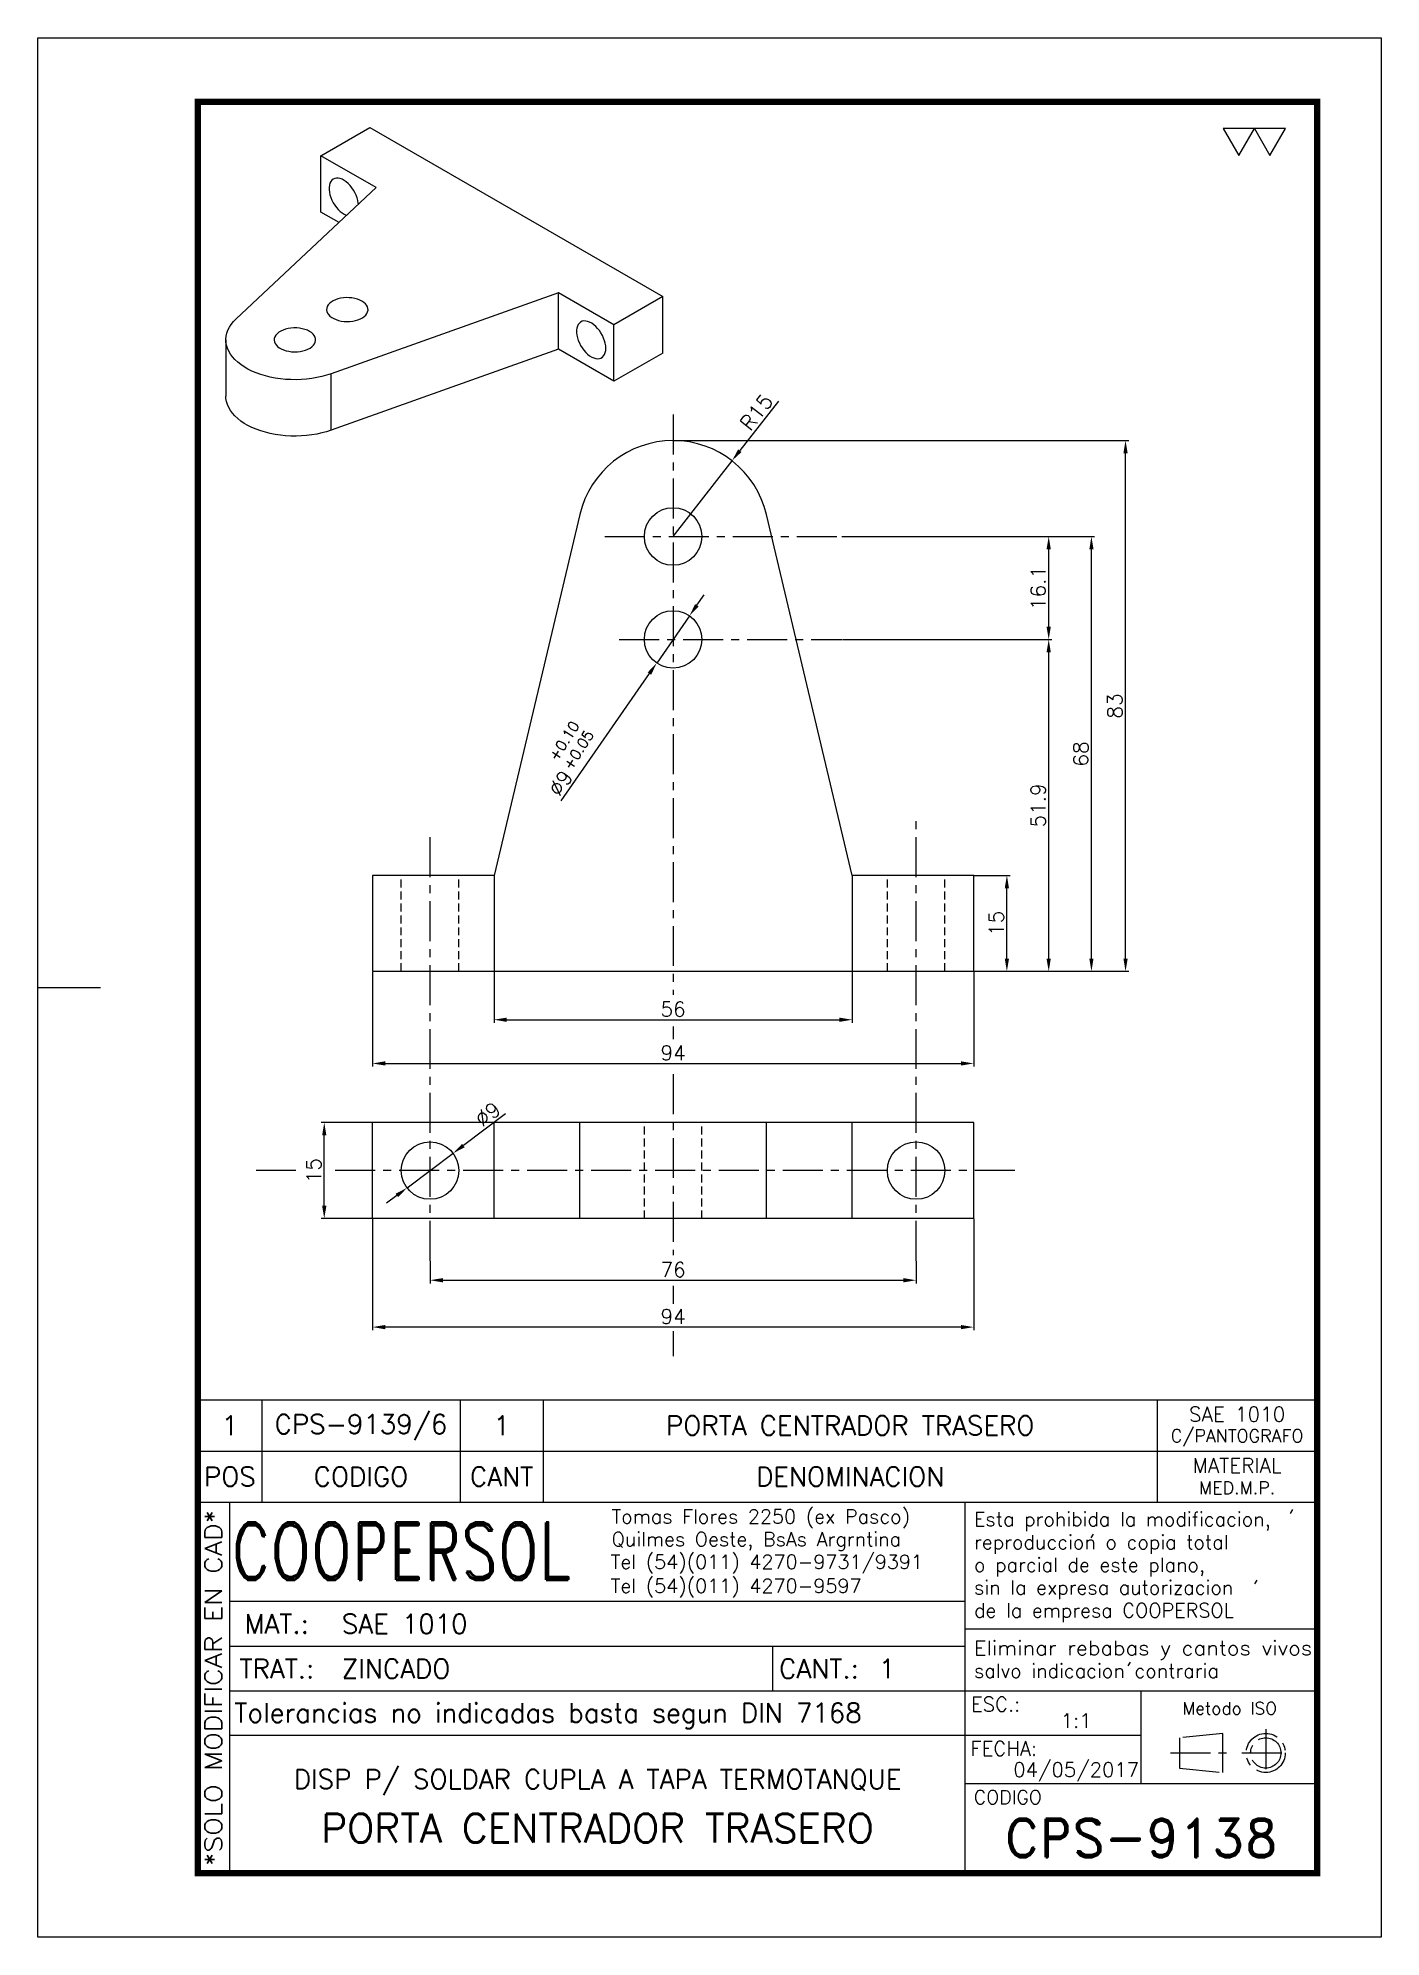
# Model space of a CAD drawing. Extents: x 0 to 210, y 0 to 297.
import ezdxf
from ezdxf.enums import TextEntityAlignment as Align

# ---------------------------------------------------------------- set-up
doc = ezdxf.new("R2010")
doc.units = 0
doc.header["$LTSCALE"] = 5
doc.header["$MEASUREMENT"] = 0
doc.linetypes.add('CENTER', pattern=[2, 1.25, -0.25, 0.25, -0.25])
doc.linetypes.add('HIDDEN', pattern=[0.375, 0.25, -0.125])
doc.layers.get('0').update_dxf_attribs({"linetype": 'CONTINUOUS'})
doc.layers.get('DEFPOINTS').update_dxf_attribs({"linetype": 'CONTINUOUS'})
for name, color, linetype in [('0-CO', 3, 'CONTINUOUS'), ('1', 1, 'CENTER'), ('CL', 1, 'CENTER'), ('CO', 3, 'CONTINUOUS'), ('FI', 1, 'CONTINUOUS'), ('OC', 1, 'HIDDEN')]:
    doc.layers.add(name, color=color, linetype=linetype)
doc.styles.add('ROMAND', font='ROMAND')
doc.styles.add('ROMANS', font='ROMANS.SHX')
doc.dimstyles.new('1', dxfattribs={"dimtxt": 2.3, "dimasz": 2, "dimexe": 0.5, "dimexo": 0.0625, "dimgap": 0.5, "dimtad": 1, "dimdec": 4, "dimdsep": 46, "dimtxsty": 'ROMANS', "dimcen": -2, "dimclrt": 7, "dimadec": 0, "dimazin": 0, "dimtfac": 0.869565, "dimtdec": 4, "dimtmove": 0, "dimatfit": 3, "dimfxl": 1, "dimtolj": 1, "dimarcsym": 0})

# ---------------------------------------------------------------- blocks, each defined once
blk = doc.blocks.new('A4G')
blk.add_line((0, 148.5), (9.75, 148.5))
blk.add_lwpolyline([(0, 297), (210, 297), (210, 0), (0, 0)], close=True)
at = {"const_width": 1}
blk.add_lwpolyline([(25, 287), (200, 287), (200, 10), (25, 10)], close=True, dxfattribs=at)
blk = doc.blocks.new('LISPIE')
blk.add_line((0, 0), (0, 8))
at = {"layer": 'FI', "color": 7}
for p, q in [((0, 8), (175, 8)), ((10, 8), (10, 0)), ((41, 8), (41, 0)), ((54, 8), (54, 0)), ((150, 8), (150, 0))]:
    blk.add_line(p, q, dxfattribs=at)
at = {"style": 'ROMANS'}
for tag, height, p in [('MATERIAL', 2.3, (162.5, 5.75)), ('POS', 3, (5, 4)), ('CODIGO', 3, (25.5, 4)), ('CANT', 3, (47.5, 4)), ('DENOMINACION', 3, (102, 4)), ('MED.M.P.', 2, (162.5, 2.25))]:
    blk.add_attdef(tag, text='', height=height, dxfattribs=at).set_placement(p, align=Align.MIDDLE)
blk = doc.blocks.new('*D17')
at = {"layer": 'CO', "color": 0, "lineweight": -2}
for p, q in [((146.37, 166.03), (152, 166.03)), ((151.5, 153.03), (151.5, 164.03)), ((146.37, 151.03), (152, 151.03))]:
    blk.add_line(p, q, dxfattribs=at)
at = {"layer": 'CO', "color": 0}
for points in [[(151.17, 164.03), (151.83, 164.03), (151.5, 166.03)], [(151.17, 153.03), (151.83, 153.03), (151.5, 151.03)]]:
    blk.add_solid(points, dxfattribs=at)
at = {"layer": 'DEFPOINTS', "color": 0}
for p in [(146.31, 166.03), (151.5, 166.03), (146.31, 151.03)]:
    blk.add_point(p, dxfattribs=at)
at = {"layer": 'CO', "color": 7, "insert": (149.85, 158.53), "char_height": 2.3, "attachment_point": 5, "rotation": 90, "style": 'ROMANS'}
blk.add_mtext('\\A1;15', dxfattribs=at)
blk = doc.blocks.new('*D18')
at = {"layer": 'CO', "color": 0, "lineweight": -2}
for p, q in [((125.83, 202.93), (158.54, 202.93)), ((158.04, 153.03), (158.04, 200.93)), ((146.44, 151.03), (158.54, 151.03))]:
    blk.add_line(p, q, dxfattribs=at)
at = {"layer": 'CO', "color": 0}
for points in [[(157.7, 200.93), (158.37, 200.93), (158.04, 202.93)], [(157.7, 153.03), (158.37, 153.03), (158.04, 151.03)]]:
    blk.add_solid(points, dxfattribs=at)
at = {"layer": 'DEFPOINTS', "color": 0}
for p in [(125.76, 202.93), (158.04, 202.93), (146.37, 151.03)]:
    blk.add_point(p, dxfattribs=at)
at = {"layer": 'CO', "color": 7, "insert": (156.39, 176.98), "char_height": 2.3, "attachment_point": 5, "rotation": 90, "style": 'ROMANS'}
blk.add_mtext('\\A1;51.9', dxfattribs=at)
blk = doc.blocks.new('*D19')
at = {"layer": 'CO', "color": 0, "lineweight": -2}
for p, q in [((125.7, 219.03), (158.54, 219.03)), ((158.04, 204.93), (158.04, 217.03)), ((125.83, 202.93), (158.54, 202.93))]:
    blk.add_line(p, q, dxfattribs=at)
at = {"layer": 'CO', "color": 0}
for points in [[(157.7, 217.03), (158.37, 217.03), (158.04, 219.03)], [(157.7, 204.93), (158.37, 204.93), (158.04, 202.93)]]:
    blk.add_solid(points, dxfattribs=at)
at = {"layer": 'DEFPOINTS', "color": 0}
for p in [(125.64, 219.03), (158.04, 219.03), (125.76, 202.93)]:
    blk.add_point(p, dxfattribs=at)
at = {"layer": 'CO', "color": 7, "insert": (156.39, 210.98), "char_height": 2.3, "attachment_point": 5, "rotation": 90, "style": 'ROMANS'}
blk.add_mtext('\\A1;16.1', dxfattribs=at)
blk = doc.blocks.new('*D20')
at = {"layer": 'CO', "color": 0, "lineweight": -2}
for p, q in [((125.7, 219.03), (165.22, 219.03)), ((164.72, 153.03), (164.72, 217.03)), ((146.5, 151.03), (165.22, 151.03))]:
    blk.add_line(p, q, dxfattribs=at)
at = {"layer": 'CO', "color": 0}
for points in [[(164.39, 217.03), (165.05, 217.03), (164.72, 219.03)], [(164.39, 153.03), (165.05, 153.03), (164.72, 151.03)]]:
    blk.add_solid(points, dxfattribs=at)
at = {"layer": 'DEFPOINTS', "color": 0}
for p in [(125.64, 219.03), (164.72, 219.03), (146.44, 151.03)]:
    blk.add_point(p, dxfattribs=at)
at = {"layer": 'CO', "color": 7, "insert": (163.07, 185.03), "char_height": 2.3, "attachment_point": 5, "rotation": 90, "style": 'ROMANS'}
blk.add_mtext('\\A1;68', dxfattribs=at)
blk = doc.blocks.new('*D21')
at = {"layer": 'CO', "color": 0, "lineweight": -2}
for p, q in [((115.77, 240.2), (109.74, 232.46)), ((99.31, 219.03), (108.52, 230.88))]:
    blk.add_line(p, q, dxfattribs=at)
at = {"layer": 'CO', "color": 0}
blk.add_solid([(109.48, 232.66), (110.01, 232.25), (108.52, 230.88)], dxfattribs=at)
at = {"layer": 'DEFPOINTS', "color": 0}
for p in [(108.52, 230.88), (99.31, 219.03)]:
    blk.add_point(p, dxfattribs=at)
at = {"layer": 'CO', "color": 7, "insert": (112.34, 238.49), "char_height": 2.3, "attachment_point": 5, "rotation": 52.1426, "style": 'ROMANS'}
blk.add_mtext('\\A1;R15', dxfattribs=at)
blk = doc.blocks.new('*D22')
at = {"layer": 'CO', "color": 0, "lineweight": -2}
for p, q in [((61.31, 105.69), (61.31, 102.22)), ((137.31, 105.69), (137.31, 102.22)), ((63.31, 102.72), (135.31, 102.72))]:
    blk.add_line(p, q, dxfattribs=at)
at = {"layer": 'CO', "color": 0}
for points in [[(63.31, 103.05), (63.31, 102.38), (61.31, 102.72)], [(135.31, 103.05), (135.31, 102.38), (137.31, 102.72)]]:
    blk.add_solid(points, dxfattribs=at)
at = {"layer": 'DEFPOINTS', "color": 0}
for p in [(61.31, 105.76), (137.31, 105.76), (137.31, 102.72)]:
    blk.add_point(p, dxfattribs=at)
at = {"layer": 'CO', "color": 7, "insert": (99.31, 104.37), "char_height": 2.3, "attachment_point": 5, "style": 'ROMANS'}
blk.add_mtext('\\A1;76', dxfattribs=at)
blk = doc.blocks.new('*D23')
at = {"layer": 'CO', "color": 0, "lineweight": -2}
for p, q in [((52.31, 112.31), (52.31, 94.89)), ((146.31, 112.31), (146.31, 94.89)), ((144.31, 95.39), (54.31, 95.39))]:
    blk.add_line(p, q, dxfattribs=at)
at = {"layer": 'CO', "color": 0}
for points in [[(54.31, 95.72), (54.31, 95.05), (52.31, 95.39)], [(144.31, 95.72), (144.31, 95.05), (146.31, 95.39)]]:
    blk.add_solid(points, dxfattribs=at)
at = {"layer": 'DEFPOINTS', "color": 0}
for p in [(52.31, 112.37), (146.31, 112.37), (52.31, 95.39)]:
    blk.add_point(p, dxfattribs=at)
at = {"layer": 'CO', "color": 7, "insert": (99.31, 97.04), "char_height": 2.3, "attachment_point": 5, "style": 'ROMANS'}
blk.add_mtext('\\A1;94', dxfattribs=at)
blk = doc.blocks.new('*D24')
at = {"layer": 'CO', "color": 0, "lineweight": -2}
for p, q in [((52.25, 127.37), (44.26, 127.37)), ((44.76, 114.37), (44.76, 125.37)), ((52.25, 112.37), (44.26, 112.37))]:
    blk.add_line(p, q, dxfattribs=at)
at = {"layer": 'CO', "color": 0}
for points in [[(44.43, 125.37), (45.1, 125.37), (44.76, 127.37)], [(44.43, 114.37), (45.1, 114.37), (44.76, 112.37)]]:
    blk.add_solid(points, dxfattribs=at)
at = {"layer": 'DEFPOINTS', "color": 0}
for p in [(44.76, 127.37), (52.31, 127.37), (52.31, 112.37)]:
    blk.add_point(p, dxfattribs=at)
at = {"layer": 'CO', "color": 7, "insert": (43.11, 119.87), "char_height": 2.3, "attachment_point": 5, "rotation": 90, "style": 'ROMANS'}
blk.add_mtext('\\A1;15', dxfattribs=at)
blk = doc.blocks.new('*D25')
at = {"layer": 'CO', "color": 0, "lineweight": -2}
for p, q in [((73.11, 128.72), (66.51, 123.77)), ((57.71, 117.17), (64.91, 122.57)), ((56.11, 115.97), (54.51, 114.77))]:
    blk.add_line(p, q, dxfattribs=at)
at = {"layer": 'CO', "color": 0}
for points in [[(66.31, 124.04), (66.71, 123.51), (64.91, 122.57)], [(55.91, 116.24), (56.31, 115.71), (57.71, 117.17)]]:
    blk.add_solid(points, dxfattribs=at)
at = {"layer": 'DEFPOINTS', "color": 0}
for p in [(64.91, 122.57), (57.71, 117.17)]:
    blk.add_point(p, dxfattribs=at)
at = {"layer": 'CO', "color": 7, "insert": (70.32, 128.69), "char_height": 2.3, "attachment_point": 5, "rotation": 36.8699, "style": 'ROMANS'}
blk.add_mtext('\\A1;∅9', dxfattribs=at)
blk = doc.blocks.new('*D26')
at = {"layer": 'CO', "color": 0, "lineweight": -2}
for p, q in [((71.31, 165.97), (71.31, 142.96)), ((127.31, 165.97), (127.31, 142.96)), ((73.31, 143.46), (125.31, 143.46))]:
    blk.add_line(p, q, dxfattribs=at)
at = {"layer": 'CO', "color": 0}
for points in [[(73.31, 143.79), (73.31, 143.12), (71.31, 143.46)], [(125.31, 143.79), (125.31, 143.12), (127.31, 143.46)]]:
    blk.add_solid(points, dxfattribs=at)
at = {"layer": 'DEFPOINTS', "color": 0}
for p in [(71.31, 166.03), (127.31, 166.03), (127.31, 143.46)]:
    blk.add_point(p, dxfattribs=at)
at = {"layer": 'CO', "color": 7, "insert": (99.31, 145.11), "char_height": 2.3, "attachment_point": 5, "style": 'ROMANS'}
blk.add_mtext('\\A1;56', dxfattribs=at)
blk = doc.blocks.new('*D27')
at = {"layer": 'CO', "color": 0, "lineweight": -2}
for p, q in [((52.31, 150.97), (52.31, 136.12)), ((146.31, 150.97), (146.31, 136.12)), ((54.31, 136.62), (144.31, 136.62))]:
    blk.add_line(p, q, dxfattribs=at)
at = {"layer": 'CO', "color": 0}
for points in [[(54.31, 136.96), (54.31, 136.29), (52.31, 136.62)], [(144.31, 136.96), (144.31, 136.29), (146.31, 136.62)]]:
    blk.add_solid(points, dxfattribs=at)
at = {"layer": 'DEFPOINTS', "color": 0}
for p in [(52.31, 151.03), (146.31, 151.03), (146.31, 136.62)]:
    blk.add_point(p, dxfattribs=at)
at = {"layer": 'CO', "color": 7, "insert": (99.31, 138.27), "char_height": 2.3, "attachment_point": 5, "style": 'ROMANS'}
blk.add_mtext('\\A1;94', dxfattribs=at)
blk = doc.blocks.new('*D28')
at = {"layer": 'CO', "color": 0, "lineweight": -2}
for p, q in [((99.37, 234.03), (170.55, 234.03)), ((170.05, 153.03), (170.05, 232.03)), ((146.37, 151.03), (170.55, 151.03))]:
    blk.add_line(p, q, dxfattribs=at)
at = {"layer": 'CO', "color": 0}
for points in [[(169.72, 232.03), (170.39, 232.03), (170.05, 234.03)], [(169.72, 153.03), (170.39, 153.03), (170.05, 151.03)]]:
    blk.add_solid(points, dxfattribs=at)
at = {"layer": 'DEFPOINTS', "color": 0}
for p in [(99.31, 234.03), (170.05, 234.03), (146.31, 151.03)]:
    blk.add_point(p, dxfattribs=at)
at = {"layer": 'CO', "color": 7, "insert": (168.4, 192.53), "char_height": 2.3, "attachment_point": 5, "rotation": 90, "style": 'ROMANS'}
blk.add_mtext('\\A1;83', dxfattribs=at)
blk = doc.blocks.new('*D29')
at = {"layer": 'CO', "color": 0, "lineweight": -2}
for p, q in [((103.02, 208.27), (104.16, 209.92)), ((101.88, 206.63), (96.74, 199.24)), ((81.78, 177.68), (95.6, 197.59))]:
    blk.add_line(p, q, dxfattribs=at)
at = {"layer": 'CO', "color": 0}
for points in [[(102.74, 208.46), (103.29, 208.08), (101.88, 206.63)], [(95.33, 197.78), (95.88, 197.4), (96.74, 199.24)]]:
    blk.add_solid(points, dxfattribs=at)
at = {"layer": 'DEFPOINTS', "color": 0}
for p in [(101.88, 206.63), (96.74, 199.24)]:
    blk.add_point(p, dxfattribs=at)
at = {"layer": 'CO', "color": 7, "insert": (81.71, 180.47), "char_height": 2.3, "attachment_point": 5, "rotation": 55.2379, "style": 'ROMANS'}
blk.add_mtext('\\A1;∅9', dxfattribs=at)
blk = doc.blocks.new('TOL')
at = {"layer": '0-CO', "style": 'ROMANS'}
for tag, p in [('TOLSUP', (2.34, 3.94)), ('TOLINF', (2.34, 1.29))]:
    blk.add_attdef(tag, p, '', height=1.64, dxfattribs=at)
blk = doc.blocks.new('COOPERSOLROT-02')
for p, q in [((0, 58), (175, 58)), ((0, 0), (0, 58)), ((5, 0), (5, 58)), ((120, 0), (120, 58)), ((175, 0), (175, 58)), ((5, 42.5), (120, 42.5)), ((120, 38.19), (175, 38.19)), ((5, 35.5), (120, 35.5)), ((89.89, 28.5), (89.89, 35.5)), ((5, 28.5), (175, 28.5)), ((147.5, 14), (147.5, 28.5)), ((147.5, 21.5), (5, 21.5)), ((120, 14), (175, 14)), ((0, 0), (175, 0))]:
    blk.add_line(p, q)
at = {"color": 1, "linetype": 'CENTER'}
blk.add_line((166.98, 22.51), (166.98, 15.06), dxfattribs=at)
for points in [[(152.09, 18.79), (161.93, 18.79)], [(163.26, 18.79), (170.71, 18.79)]]:
    blk.add_lwpolyline(points, dxfattribs=at)
at = {"layer": '1'}
for points in [[(170.85, 56.26), (171.21, 56.85)], [(139.66, 52.43), (140.02, 53.02)], [(165.28, 45.22), (165.64, 45.81)], [(145.46, 32.42), (145.82, 33.01)]]:
    blk.add_lwpolyline(points, dxfattribs=at)
blk.add_lwpolyline([(160.25, 18.79), (160.25, 21.83), (153.47, 21.16), (153.47, 16.41), (160.25, 15.74)], close=True, dxfattribs=at)
for radius in [3.05, 2.37]:
    blk.add_circle((166.98, 18.79), radius, dxfattribs=at)
at = {"style": 'ROMANS', "width": 0.996387}
blk.add_text('*SOLO MODIFICAR EN CAD*', height=2.7, rotation=90, dxfattribs=at).set_placement((3.77, 1.09), (3.77, 56.81), align=Align.FIT)
at = {"style": 'ROMAND', "width": 0.75}
blk.add_text('COOPERSOL', height=9, dxfattribs=at).set_placement((5.26, 45.85))
at = {"style": 'ROMANS'}
for s, p in [('MAT.:', (7.32, 37.47)), ('TRAT.:', (6.5, 30.47)), ('CANT.:', (90.89, 30.47)), ('Tolerancias no indicadas basta segun DIN 7168', (5.7, 23.56))]:
    blk.add_text(s, height=3, dxfattribs=at).set_placement(p)
for tag, height, style, p in [('CONJUNTO', 2.3, 'ROMANS', (62.5, 17.5)), ('SUBCONJUNTO', 3, 'ROMANS', (62.5, 11.5)), ('DENOMINACION', 4.5, 'ROMANS', (62.5, 4.75)), ('COD-PLA', 6, 'ROMAND', (147.5, 5.5))]:
    blk.add_attdef(tag, text='', height=height, dxfattribs=dict(style=style)).set_placement(p, align=Align.MIDDLE)
at = {"layer": '1', "style": 'ROMANS'}
for s, height, p in [('Tomas Flores 2250 (ex Pasco)', 2.2, (64.69, 54.68)), ('Esta prohibida la modificacion,', 2.2, (121.36, 54.23)), ('Quilmes Oeste, BsAs Argrntina', 2.2, (64.69, 51.12)), ('reproduccion o copia total', 2.2, (121.36, 50.67)), ('Tel (54)(011) 4270-9731/9391', 2.2, (64.55, 47.56)), ('o parcial de este plano,', 2.2, (121.36, 47.11)), ('Tel (54)(011) 4270-9597', 2.2, (64.55, 43.83)), ('sin la expresa autorizacion ', 2.2, (121.36, 43.55)), ('de la empresa COOPERSOL', 2.2, (121.36, 39.99)), ('salvo indicacion contraria', 2.2, (121.36, 30.54)), ('ESC.:', 2.25, (120.89, 25.29)), ('FECHA:', 2.25, (120.81, 18.36)), ('CODIGO', 2.16, (121.33, 10.78))]:
    blk.add_text(s, height=height, dxfattribs=at).set_placement(p)
at = {"layer": '1', "style": 'ROMANS', "width": 0.96139}
blk.add_text('Eliminar rebabas y cantos vivos', height=2.2, dxfattribs=at).set_placement((121.34, 34.1), (174.21, 34.1), align=Align.FIT)
at = {"layer": '1', "style": 'ROMANS'}
blk.add_text('Metodo ISO', height=1.948, dxfattribs=at).set_placement((161.34, 25.77), align=Align.MIDDLE)
for tag, p in [('MAT', (22.51, 37.47)), ('TRAT', (22.51, 30.47)), ('CANT', (106.49, 30.47))]:
    blk.add_attdef(tag, p, '', height=3, dxfattribs=at)
for tag, p in [('ESC', (137.33, 22.73)), ('FECHA', (137.33, 15.06))]:
    blk.add_attdef(tag, text='', height=2.25, dxfattribs=at).set_placement(p, align=Align.CENTER)

msp = doc.modelspace()

# ---------------------------------------------------------------- linework, layer by layer
for p, q in [((84.71612, 222.49931), (71.31044, 166.03438)), ((127.31044, 166.03438), (113.90476, 222.49931)), ((52.31044, 166.03438), (52.31044, 151.03438)), ((71.31044, 166.03438), (52.31044, 166.03438)), ((146.31044, 166.03438), (127.31044, 166.03438)), ((146.31044, 151.03438), (146.31044, 166.03438)), ((52.31044, 151.03438), (146.31044, 151.03438)), ((52.31044, 112.37345), (52.31044, 127.37345)), ((146.31044, 127.37345), (52.31044, 127.37345)), ((71.31044, 112.37345), (71.31044, 127.37345)), ((127.31044, 112.37345), (127.31044, 127.37345)), ((146.31044, 112.37345), (146.31044, 127.37345)), ((146.31044, 112.37345), (52.31044, 112.37345))]:
    msp.add_line(p, q)
for centre in [(99.31044, 219.03438), (99.31044, 202.93438), (61.31044, 119.87345), (137.31044, 119.87345)]:
    msp.add_circle(centre, 4.5)
msp.add_arc((99.31044, 219.03438), 15, 13.3556618, 166.6443382)
at = {"layer": 'CL'}
for p, q in [((99.31044, 238.11522), (99.31044, 147.33906)), ((88.6443, 219.03438), (125.64134, 219.03438)), ((90.88713, 202.93438), (125.76258, 202.93438)), ((137.31044, 105.7566), (137.31044, 175.61488)), ((61.31044, 105.7566), (61.31044, 172.10029)), ((99.31044, 142.41478), (99.31044, 140.41846)), ((99.31044, 134.96183), (99.31044, 106.62839)), ((40.34206, 119.87345), (32.96618, 119.87345)), ((152.73338, 119.87345), (45.73711, 119.87345)), ((99.31044, 101.83499), (99.31044, 99.04737)), ((99.31044, 94.76798), (99.31044, 90.85917))]:
    msp.add_line(p, q, dxfattribs=at)
at = {"layer": 'CO'}
for points in [[(187.74912, 278.60654), (190.19327, 282.83994), (185.30497, 282.83994)], [(192.63743, 278.60654), (195.08158, 282.83994), (190.19327, 282.83994)]]:
    msp.add_lwpolyline(points, close=True, dxfattribs=at)
at = {"layer": 'FI'}
for p, q in [((44.24431, 278.59125), (51.88107, 282.99986)), ((51.88107, 282.99986), (97.70159, 256.54823)), ((52.8993, 273.59483), (44.24431, 278.59125)), ((44.24431, 269.77261), (44.24431, 278.59125)), ((30.97711, 253.05938), (52.8993, 273.59483)), ((47.07469, 268.13867), (44.24431, 269.77261)), ((81.40985, 257.13605), (45.83754, 244.48064)), ((90.06483, 252.13963), (81.40985, 257.13605)), ((81.40985, 248.31741), (81.40985, 257.13605)), ((97.70159, 256.54823), (90.06483, 252.13963)), ((97.70159, 247.72959), (97.70159, 256.54823)), ((29.37138, 249.78837), (29.37138, 240.96973)), ((90.06483, 243.32099), (90.06483, 252.13963)), ((81.40985, 248.31741), (45.83754, 235.662)), ((90.06483, 243.32099), (81.40985, 248.31741)), ((97.70159, 247.72959), (90.06483, 243.32099)), ((45.83754, 235.662), (45.83754, 244.48064)), ((84.71612, 112.37345), (84.71612, 127.37345)), ((113.90476, 112.37345), (113.90476, 127.37345))]:
    msp.add_line(p, q, dxfattribs=at)
at = {"layer": 'FI', "flags": 128}
for points in [[(50.09479, 270.96773), (50.07686, 271.18307), (50.01041, 271.58246), (49.90109, 271.99241), (49.75103, 272.40492), (49.56316, 272.81198), (49.34113, 273.20566), (49.08926, 273.5783), (48.81245, 273.92264), (48.5161, 274.23199), (48.20597, 274.50032), (47.88809, 274.72241), (47.56866, 274.89393), (47.25388, 275.01155), (46.9499, 275.07298), (46.66262, 275.07702), (46.39764, 275.0236), (46.16011, 274.91375), (45.95465, 274.74961), (45.78528, 274.53438), (45.65527, 274.27225), (45.56717, 273.96831), (45.52269, 273.62849), (45.52269, 273.2594), (45.56717, 272.86821), (45.65527, 272.46256), (45.78528, 272.05032), (45.95465, 271.63953), (46.16011, 271.23819), (46.39764, 270.85409), (46.66262, 270.49472), (46.9499, 270.16708), (47.25388, 269.87754), (47.56866, 269.63173), (47.88809, 269.43445), (48.20597, 269.28952), (48.27652, 269.26448)], [(50.65919, 255.84286), (50.31804, 256.01405), (49.93894, 256.15618), (49.52927, 256.26646), (49.097, 256.34275), (48.65055, 256.38357), (48.19859, 256.38812), (47.74994, 256.35632), (47.31332, 256.28879), (46.89723, 256.18683), (46.50977, 256.05243), (46.15849, 255.88821), (45.85021, 255.69736), (45.59094, 255.48361), (45.38573, 255.2511), (45.23856, 255.00437), (45.15231, 254.74822), (45.12865, 254.48763), (45.16805, 254.22768), (45.26973, 253.97342), (45.43172, 253.72981), (45.65087, 253.50158), (45.9229, 253.29318), (46.24253, 253.10866), (46.60353, 252.95162), (46.99888, 252.82511), (47.42088, 252.73159), (47.86131, 252.67289), (48.31162, 252.65015), (48.76302, 252.66381), (49.20674, 252.7136), (49.63413, 252.79855), (50.03688, 252.91702), (50.40716, 253.06669), (50.73775, 253.24466), (51.02221, 253.44745), (51.25502, 253.67113), (51.43164, 253.91133), (51.54863, 254.16338), (51.60372, 254.42239), (51.59583, 254.68329), (51.52512, 254.94103), (51.39296, 255.19057), (51.20193, 255.42707), (50.95574, 255.64592), (50.65919, 255.84286)], [(45.83754, 244.48064), (45.11887, 244.24634), (44.37131, 244.04442), (43.59922, 243.87604), (42.80711, 243.74219), (41.9996, 243.64365), (41.18142, 243.58099), (40.35734, 243.55459), (39.53217, 243.5646), (38.71074, 243.61095), (37.89784, 243.69338), (37.09821, 243.81141), (36.31653, 243.96434), (35.55737, 244.15129), (34.82515, 244.37116), (34.12416, 244.62266), (33.45848, 244.90434), (32.83201, 245.21453), (32.2484, 245.55145), (31.71106, 245.9131), (31.22313, 246.29739), (30.78746, 246.70206), (30.4066, 247.12476), (30.08276, 247.56302), (29.81785, 248.01427), (29.6134, 248.47589), (29.47061, 248.94517), (29.39031, 249.41937), (29.37298, 249.89573), (29.41871, 250.37146), (29.52725, 250.84379), (29.69794, 251.30995), (29.9298, 251.76722), (30.22148, 252.21294), (30.57126, 252.6445), (30.97711, 253.05938)], [(88.79204, 248.46508), (88.76975, 248.84614), (88.70329, 249.24554), (88.59397, 249.65548), (88.44392, 250.068), (88.25604, 250.47506), (88.03401, 250.86874), (87.78214, 251.24138), (87.50534, 251.58572), (87.20898, 251.89507), (86.89885, 252.16339), (86.58097, 252.38548), (86.26154, 252.557), (85.94677, 252.67463), (85.64278, 252.73606), (85.3555, 252.7401), (85.09052, 252.68668), (84.85299, 252.57683), (84.64754, 252.41269), (84.47816, 252.19746), (84.34816, 251.93532), (84.26005, 251.63139), (84.21557, 251.29156), (84.21557, 250.92247), (84.26005, 250.53129), (84.34816, 250.12563), (84.47816, 249.7134), (84.64754, 249.30261), (84.85299, 248.90126), (85.09052, 248.51716), (85.3555, 248.1578), (85.64278, 247.83016), (85.94677, 247.54061), (86.26154, 247.29481), (86.58097, 247.09752), (86.89885, 246.95259), (87.20898, 246.86285), (87.50534, 246.83003), (87.78214, 246.85478), (88.03401, 246.93662), (88.25604, 247.07395), (88.44392, 247.2641), (88.59397, 247.50336), (88.70329, 247.78709), (88.76975, 248.10975), (88.79204, 248.46508)], [(42.46241, 251.11096), (42.12126, 251.28215), (41.74216, 251.42427), (41.33249, 251.53455), (40.90022, 251.61085), (40.45376, 251.65167), (40.00181, 251.65622), (39.55316, 251.62442), (39.11654, 251.55688), (38.70045, 251.45492), (38.31299, 251.32053), (37.9617, 251.15631), (37.65343, 250.96546), (37.39416, 250.75171), (37.18894, 250.5192), (37.04178, 250.27247), (36.95553, 250.01632), (36.93187, 249.75573), (36.97127, 249.49578), (37.07295, 249.24152), (37.23494, 248.9979), (37.45409, 248.76967), (37.72612, 248.56127), (38.04575, 248.37676), (38.40675, 248.21971), (38.8021, 248.09321), (39.2241, 247.99969), (39.66453, 247.94099), (40.11483, 247.91825), (40.56624, 247.9319), (41.00995, 247.9817), (41.43735, 248.06665), (41.8401, 248.18512), (42.21038, 248.33479), (42.54097, 248.51276), (42.82543, 248.71555), (43.05824, 248.93923), (43.23486, 249.17943), (43.35185, 249.43148), (43.40694, 249.69048), (43.39905, 249.95139), (43.32834, 250.20913), (43.19618, 250.45867), (43.00515, 250.69517), (42.75896, 250.91402), (42.46241, 251.11096)], [(45.83754, 235.662), (45.11887, 235.4277), (44.37131, 235.22578), (43.59922, 235.0574), (42.80711, 234.92355), (41.9996, 234.82501), (41.18142, 234.76235), (40.35734, 234.73595), (39.53217, 234.74596), (38.71074, 234.79231), (37.89784, 234.87474), (37.09821, 234.99277), (36.31653, 235.1457), (35.55737, 235.33265), (34.82515, 235.55251), (34.12416, 235.80402), (33.45848, 236.0857), (32.83201, 236.39589), (32.2484, 236.7328), (31.71106, 237.09446), (31.22313, 237.47875), (30.78746, 237.88342), (30.4066, 238.30612), (30.08276, 238.74438), (29.81785, 239.19563), (29.6134, 239.65725), (29.47061, 240.12652), (29.39031, 240.60073), (29.37138, 240.96973)]]:
    msp.add_lwpolyline(points, dxfattribs=at)
at = {"layer": 'OC'}
for p, q in [((56.81044, 151.03438), (56.81044, 166.03438)), ((65.81044, 151.03438), (65.81044, 166.03438)), ((132.81044, 151.03438), (132.81044, 166.03438)), ((141.81044, 151.03438), (141.81044, 166.03438)), ((94.81044, 112.37345), (94.81044, 127.37345)), ((103.81044, 112.37345), (103.81044, 127.37345))]:
    msp.add_line(p, q, dxfattribs=at)

# ---------------------------------------------------------------- block references
msp.add_blockref('A4G', (0, 0))
for p, values in [((25, 76), {'POS': '1', 'DENOMINACION': 'PORTA CENTRADOR TRASERO', 'CANT': '1', 'CODIGO': 'CPS-9139/6', 'MED.M.P.': 'C/PANTOGRAFO', 'MATERIAL': 'SAE 1010'}), ((25, 68), {'POS': 'POS', 'DENOMINACION': 'DENOMINACION', 'CANT': 'CANT', 'CODIGO': 'CODIGO', 'MED.M.P.': 'MED.M.P.', 'MATERIAL': 'MATERIAL'})]:
    msp.add_blockref('LISPIE', p).add_auto_attribs(values)
ref = msp.add_blockref('COOPERSOLROT-02', (25, 10))
ref.add_attrib('COD-PLA', 'CPS-9138', dxfattribs={"height": 6, "style": 'ROMAND'}).set_placement((172.5, 15.5), align=Align.MIDDLE)
ref.add_attrib('FECHA', '04/05/2017', dxfattribs={"layer": '1', "height": 2.25, "style": 'ROMANS'}).set_placement((162.33468, 25.061), align=Align.CENTER)
ref.add_attrib('MAT', 'SAE 1010', (47.50529, 47.46815), dxfattribs={"layer": '1', "height": 3, "style": 'ROMANS'})
ref.add_attrib('TRAT', 'ZINCADO', (47.50529, 40.46815), dxfattribs={"layer": '1', "height": 3, "style": 'ROMANS'})
ref.add_attrib('ESC', '1:1', dxfattribs={"layer": '1', "height": 2.25, "style": 'ROMANS'}).set_placement((162.33468, 32.72855), align=Align.CENTER)
ref.add_attrib('CANT', '1', (131.49059, 40.46815), dxfattribs={"layer": '1', "height": 3, "style": 'ROMANS'})
ref.add_attrib('DENOMINACION', 'PORTA CENTRADOR TRASERO', dxfattribs={"height": 4.5, "style": 'ROMANS'}).set_placement((87.5, 17.03781), align=Align.MIDDLE)
ref.add_attrib('SUBCONJUNTO', 'DISP P/ SOLDAR CUPLA A TAPA TERMOTANQUE', dxfattribs={"height": 3, "style": 'ROMANS'}).set_placement((87.5, 24.47785), align=Align.MIDDLE)
at = {"layer": 'CO', "rotation": 57.8000644230206}
msp.add_blockref('TOL', (83.24689, 179.69343), dxfattribs=at).add_auto_attribs({'TOLINF': '+0.05', 'TOLSUP': '+0.10'})

# ---------------------------------------------------------------- dimensions: what is measured, and where the dimension line sits
at = {"layer": 'CO'}
dim = msp.add_radius_dim(center=(99.31044, 219.03438), mpoint=(108.51592, 230.87749), dimstyle='1', dxfattribs=at)
dim.commit()
dim.dimension.update_dxf_attribs({"geometry": '*D21', "text_midpoint": (113.64411, 237.47505), "dimtype": 164})
for base, p1, p2, picture, middle in [((170.05447, 234.03438), (146.31044, 151.03438), (99.31044, 234.03438), '*D28', (168.40447, 192.53438)), ((158.03771, 219.03438), (125.76258, 202.93438), (125.64134, 219.03438), '*D19', (156.38771, 210.98438)), ((164.71941, 219.03438), (146.43544, 151.03438), (125.64134, 219.03438), '*D20', (163.06941, 185.03438)), ((158.03771, 202.93438), (146.37294, 151.03438), (125.76258, 202.93438), '*D18', (156.38771, 176.98438)), ((151.49931, 166.03438), (146.31044, 151.03438), (146.31044, 166.03438), '*D17', (149.84931, 158.53438)), ((44.76347, 127.37345), (52.31044, 112.37345), (52.31044, 127.37345), '*D24', (43.11347, 119.87345))]:
    dim = msp.add_linear_dim(base=base, p1=p1, p2=p2, angle=90, dimstyle='1', dxfattribs=at)
    dim.commit()
    dim.dimension.update_dxf_attribs({"geometry": picture, "text_midpoint": middle})
for p1, p2, picture, middle in [((101.8762, 206.63125), (96.74467, 199.23751), '*D29', (83.06798, 179.53153)), ((57.71044, 117.17345), (64.91044, 122.57345), '*D25', (71.31044, 127.37345))]:
    dim = msp.add_diameter_dim_2p(p1=p1, p2=p2, dimstyle='1', dxfattribs=at)
    dim.commit()
    dim.dimension.update_dxf_attribs({"geometry": picture, "text_midpoint": middle, "dimtype": 163})
for base, p1, p2, picture, middle in [((127.31044, 143.45767), (71.31044, 166.03438), (127.31044, 166.03438), '*D26', (99.31044, 145.10767)), ((146.31044, 136.62434), (52.31044, 151.03438), (146.31044, 151.03438), '*D27', (99.31044, 138.27434)), ((52.31044, 95.38768), (146.31044, 112.37345), (52.31044, 112.37345), '*D23', (99.31044, 97.03768)), ((137.31044, 102.71798), (61.31044, 105.7566), (137.31044, 105.7566), '*D22', (99.31044, 104.36798))]:
    dim = msp.add_linear_dim(base=base, p1=p1, p2=p2, dimstyle='1', dxfattribs=at)
    dim.commit()
    dim.dimension.update_dxf_attribs({"geometry": picture, "text_midpoint": middle})

doc.saveas('drawing.dxf')
